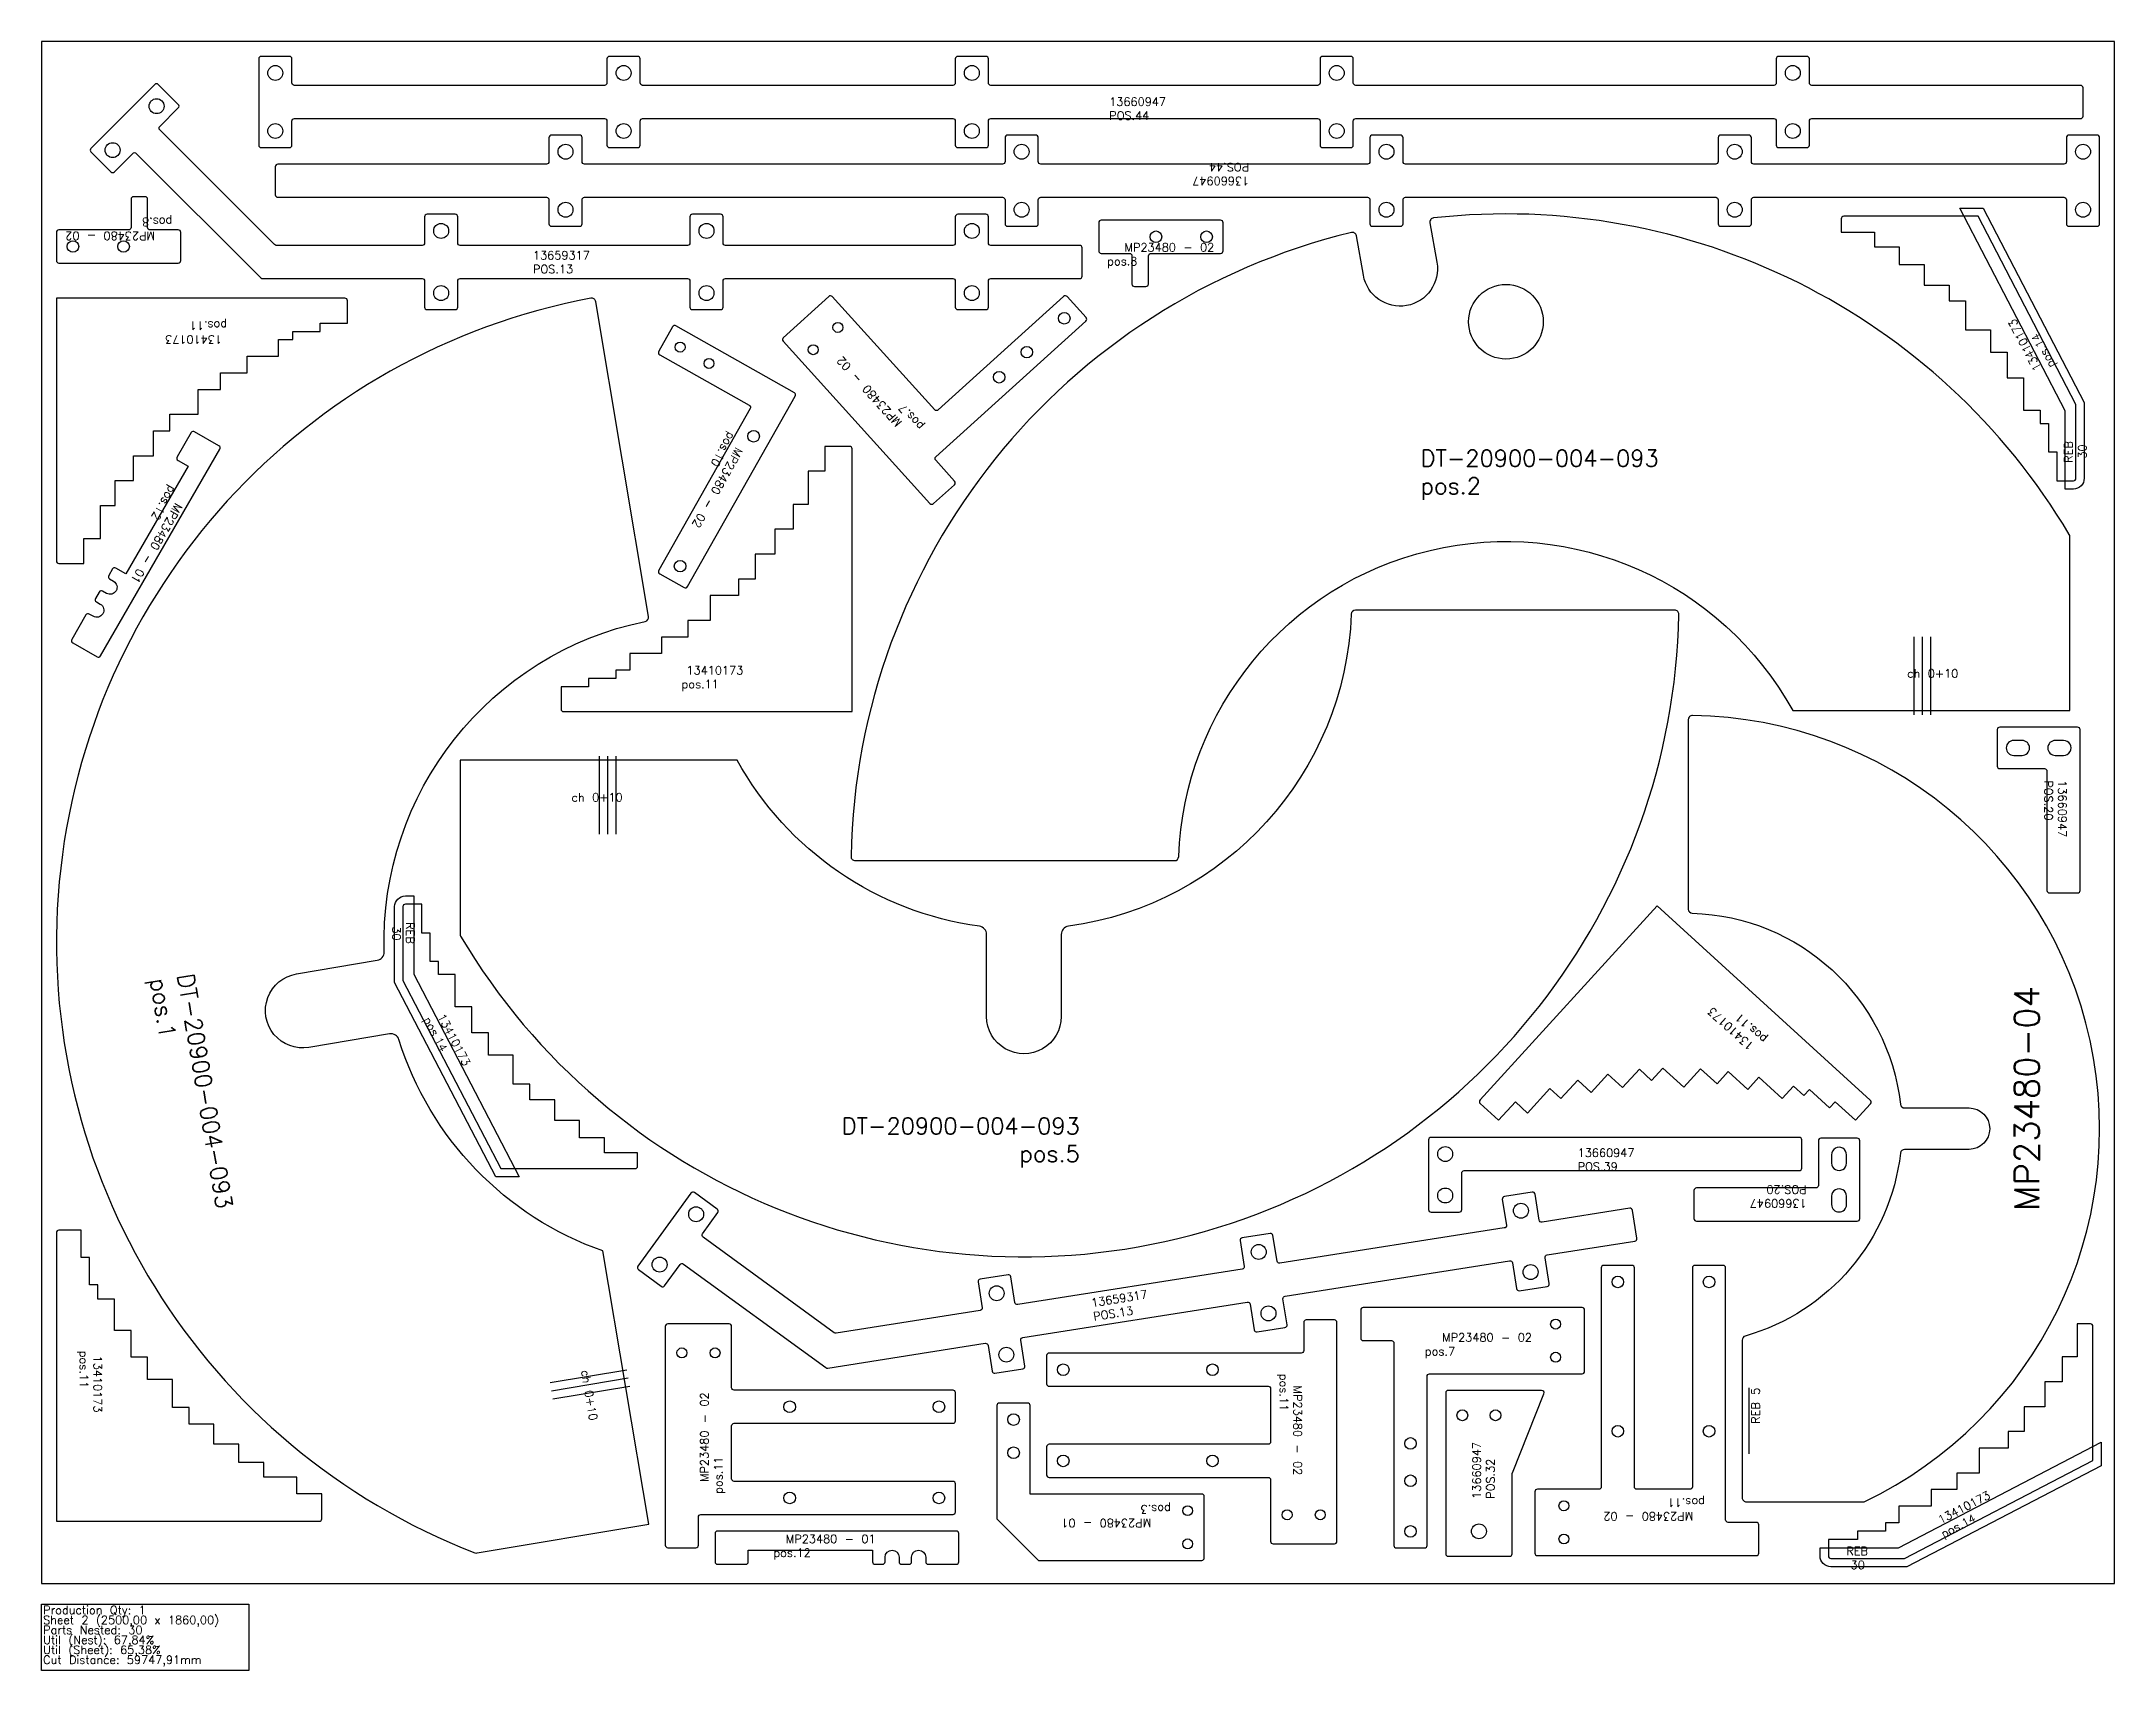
# Model space of a CAD drawing. Header units: millimetres. Extents: x 2625 to 5125, y -105 to 1860.
import ezdxf

# ---------------------------------------------------------------- set-up
doc = ezdxf.new("R2010")
doc.units = ezdxf.units.MM
for name, color, linetype in [('13410173', 7, 'Continuous'), ('13660947v0', 7, 'Continuous'), ('Chanfro', 7, 'Continuous'), ('DT-20900-004-093', 7, 'Continuous'), ('MP23480 - 01', 7, 'Continuous'), ('MP23480 - 02', 7, 'Continuous'), ('MP23480-04', 7, 'Continuous'), ('Rebaixo', 7, 'Continuous'), ('sheet', 24, 'Continuous'), ('Stats', 7, 'Continuous'), ('Texto', 7, 'Continuous')]:
    doc.layers.add(name, color=color, linetype=linetype)
doc.styles.get("Standard").update_dxf_attribs({"font": 'txt.shx'})

msp = doc.modelspace()

# ---------------------------------------------------------------- linework, layer by layer
at = {"color": 2}
for points in [[(3084, 1614), (2908.2, 1614, -0.198912), (2906.1, 1614.9), (2767.7, 1753.3, -0.414214), (2767.7, 1757.5), (2790, 1779.8, 0.414214), (2790, 1784), (2765.9, 1808.1, 0.414214), (2761.7, 1808.1), (2684.6, 1731, 0.414214), (2684.6, 1726.8), (2708.7, 1702.7, 0.414214), (2712.9, 1702.7), (2735.2, 1725, -0.414214), (2739.4, 1725), (2889.6, 1574.9, 0.198912), (2891.7, 1574), (3084, 1574, -0.414214), (3087, 1571), (3087, 1539.5, 0.414214), (3090, 1536.5), (3124, 1536.5, 0.414214), (3127, 1539.5), (3127, 1571, -0.414214), (3130, 1574), (3404, 1574, -0.414214), (3407, 1571), (3407, 1539.5, 0.414214), (3410, 1536.5), (3444, 1536.5, 0.414214), (3447, 1539.5), (3447, 1571, -0.414214), (3450, 1574), (3724, 1574, -0.414214), (3727, 1571), (3727, 1539.5, 0.414214), (3730, 1536.5), (3764, 1536.5, 0.414214), (3767, 1539.5), (3767, 1571, -0.414214), (3770, 1574), (3877, 1574, 0.414214), (3880, 1577), (3880, 1611, 0.414214), (3877, 1614), (3770, 1614, -0.414214), (3767, 1617), (3767, 1648.5, 0.414214), (3764, 1651.5), (3730, 1651.5, 0.414214), (3727, 1648.5), (3727, 1617, -0.414214), (3724, 1614), (3450, 1614, -0.414214), (3447, 1617), (3447, 1648.5, 0.414214), (3444, 1651.5), (3410, 1651.5, 0.414214), (3407, 1648.5), (3407, 1617, -0.414214), (3404, 1614), (3130, 1614, -0.414214), (3127, 1617), (3127, 1648.5, 0.414214), (3124, 1651.5), (3090, 1651.5, 0.414214), (3087, 1648.5), (3087, 1617, -0.414214)], [(3756.9, 329.3), (3583.3, 301.9, -0.198912), (3581.1, 302.5), (3422.8, 417.7, -0.414214), (3422.1, 421.9), (3440.7, 447.3, 0.414214), (3440, 451.5), (3412.5, 471.5, 0.414214), (3408.3, 470.9), (3344.2, 382.7, 0.414214), (3344.9, 378.6), (3372.3, 358.5, 0.414214), (3376.5, 359.2), (3395.1, 384.7, -0.414214), (3399.3, 385.3), (3570.9, 260.4, 0.198912), (3573.2, 259.8), (3763.1, 289.7, -0.414214), (3766.6, 287.2), (3771.5, 256.1, 0.414214), (3774.9, 253.6), (3808.5, 258.9, 0.414214), (3811, 262.3), (3806.1, 293.5, -0.414214), (3808.6, 296.9), (4079.2, 339.5, -0.414214), (4082.7, 337), (4087.6, 305.9, 0.414214), (4091, 303.4), (4124.6, 308.7, 0.414214), (4127.1, 312.1), (4122.2, 343.2, -0.414214), (4124.7, 346.7), (4395.4, 389.3, -0.414214), (4398.8, 386.8), (4403.7, 355.7, 0.414214), (4407.1, 353.2), (4440.7, 358.4, 0.414214), (4443.2, 361.9), (4438.3, 393, -0.414214), (4440.8, 396.4), (4546.5, 413.1, 0.414214), (4549, 416.5), (4543.7, 450.1, 0.414214), (4540.3, 452.6), (4434.6, 435.9, -0.414214), (4431.1, 438.4), (4426.2, 469.5, 0.414214), (4422.8, 472), (4389.2, 466.8, 0.414214), (4386.7, 463.3), (4391.6, 432.2, -0.414214), (4389.1, 428.8), (4118.5, 386.2, -0.414214), (4115, 388.7), (4110.1, 419.8, 0.414214), (4106.7, 422.3), (4073.1, 417, 0.414214), (4070.6, 413.6), (4075.5, 382.4, -0.414214), (4073, 379), (3802.4, 336.4, -0.414214), (3798.9, 338.9), (3794, 370, 0.414214), (3790.6, 372.5), (3757, 367.2, 0.414214), (3754.5, 363.8), (3759.4, 332.7, -0.414214)]]:
    msp.add_lwpolyline(points, format="xyb", close=True, dxfattribs=at)
for centre in [(2763.8, 1781.9), (2710.8, 1728.9), (3107, 1631.5), (3427, 1631.5), (3747, 1631.5), (3107, 1556.5), (3427, 1556.5), (3747, 1556.5), (3414.5, 445.4), (4409.1, 449.6), (4093, 399.9), (3370.4, 384.7), (4420.8, 375.6), (3776.9, 350.1), (4104.7, 325.8), (3788.6, 276)]:
    msp.add_circle(centre, 9, dxfattribs=at)
at = {"layer": '13410173', "color": 3}
for points in [[(5055.4, 1365.1), (5055.4, 1330.1), (5075.4, 1330.1, 0.414214), (5078.4, 1333.1), (5078.4, 1422.1), (4960.4, 1649.1), (4798.4, 1649.1, 0.414214), (4795.4, 1646.1), (4795.4, 1630.1), (4835.4, 1630.1), (4835.4, 1612.1), (4865.4, 1612.1), (4865.4, 1591.1), (4895.4, 1591.1), (4895.4, 1566.1), (4925.4, 1566.1), (4925.4, 1547.1), (4945.4, 1547.1), (4945.4, 1512.1), (4975.4, 1512.1), (4975.4, 1485.1), (4995.4, 1485.1), (4995.4, 1454.1), (5015.4, 1454.1), (5015.4, 1415.1), (5035.4, 1415.1), (5035.4, 1399.1), (5045.4, 1399.1), (5045.4, 1365.1)], [(3083.9, 784.4), (3083.9, 819.4), (3063.9, 819.4, 0.414214), (3060.9, 816.4), (3060.9, 727.4), (3178.9, 500.4), (3340.9, 500.4, 0.414214), (3343.9, 503.4), (3343.9, 519.4), (3303.9, 519.4), (3303.9, 537.4), (3273.9, 537.4), (3273.9, 558.4), (3243.9, 558.4), (3243.9, 583.4), (3213.9, 583.4), (3213.9, 602.4), (3193.9, 602.4), (3193.9, 637.4), (3163.9, 637.4), (3163.9, 664.4), (3143.9, 664.4), (3143.9, 695.4), (3123.9, 695.4), (3123.9, 734.4), (3103.9, 734.4), (3103.9, 750.4), (3093.9, 750.4), (3093.9, 784.4)], [(4814.9, 53.2), (4779.9, 53.2), (4779.9, 33.2, 0.414214), (4782.9, 30.2), (4871.9, 30.2), (5098.9, 148.2), (5098.9, 310.2, 0.414214), (5095.9, 313.2), (5079.9, 313.2), (5079.9, 273.2), (5061.9, 273.2), (5061.9, 243.2), (5040.9, 243.2), (5040.9, 213.2), (5015.9, 213.2), (5015.9, 183.2), (4996.9, 183.2), (4996.9, 163.2), (4961.9, 163.2), (4961.9, 133.2), (4934.9, 133.2), (4934.9, 113.2), (4903.9, 113.2), (4903.9, 93.2), (4864.9, 93.2), (4864.9, 73.2), (4848.9, 73.2), (4848.9, 63.2), (4814.9, 63.2)]]:
    msp.add_lwpolyline(points, format="xyb", close=True, dxfattribs=at)
at = {"layer": '13410173', "color": 2}
for points in [[(2643, 1550.3), (2643, 1233.3, 0.414214), (2646, 1230.3), (2676, 1230.3), (2676, 1260.3), (2696, 1260.3), (2696, 1300.3), (2714, 1300.3), (2714, 1330.3), (2736, 1330.3), (2736, 1360.3), (2760, 1360.3), (2760, 1390.3), (2780, 1390.3), (2780, 1410.3), (2814, 1410.3), (2814, 1440.3), (2841, 1440.3), (2841, 1460.3), (2873, 1460.3), (2873, 1480.3), (2911, 1480.3), (2911, 1500.3), (2928, 1500.3), (2928, 1510.3), (2961, 1510.3), (2961, 1520.3), (2994, 1520.3), (2994, 1547.3, 0.414214), (2991, 1550.3)], [(3602.6, 1051.6), (3602.6, 1368.6, 0.414214), (3599.6, 1371.6), (3569.6, 1371.6), (3569.6, 1341.6), (3549.6, 1341.6), (3549.6, 1301.6), (3531.6, 1301.6), (3531.6, 1271.6), (3509.6, 1271.6), (3509.6, 1241.6), (3485.6, 1241.6), (3485.6, 1211.6), (3465.6, 1211.6), (3465.6, 1191.6), (3431.6, 1191.6), (3431.6, 1161.6), (3404.6, 1161.6), (3404.6, 1141.6), (3372.6, 1141.6), (3372.6, 1121.6), (3334.6, 1121.6), (3334.6, 1101.6), (3317.6, 1101.6), (3317.6, 1091.6), (3284.6, 1091.6), (3284.6, 1081.6), (3251.6, 1081.6), (3251.6, 1054.6, 0.414214), (3254.6, 1051.6)], [(4573.4, 817.5), (4359.8, 583.2, 0.414214), (4360, 579), (4382.1, 558.8), (4402.4, 580.9), (4417.1, 567.5), (4444.1, 597), (4457.4, 584.9), (4477.6, 607.1), (4493.9, 592.2), (4514.1, 614.4), (4531.8, 598.2), (4552, 620.4), (4566.8, 606.9), (4580.3, 621.7), (4605.4, 598.8), (4625.6, 620.9), (4645.6, 602.8), (4659, 617.5), (4682.7, 596), (4696.2, 610.7), (4724.2, 585.1), (4737.7, 599.9), (4750.3, 588.5), (4757, 595.9), (4781.4, 573.6), (4788.1, 581), (4812.5, 558.8), (4830.7, 578.7, 0.414214), (4830.5, 583)], [(2643, 75.1), (2960, 75.1, 0.414214), (2963, 78.1), (2963, 108.1), (2933, 108.1), (2933, 128.1), (2893, 128.1), (2893, 146.1), (2863, 146.1), (2863, 168.1), (2833, 168.1), (2833, 192.1), (2803, 192.1), (2803, 212.1), (2783, 212.1), (2783, 246.1), (2753, 246.1), (2753, 273.1), (2733, 273.1), (2733, 305.1), (2713, 305.1), (2713, 343.1), (2693, 343.1), (2693, 360.1), (2683, 360.1), (2683, 393.1), (2673, 393.1), (2673, 426.1), (2646, 426.1, 0.414214), (2643, 423.1)]]:
    msp.add_lwpolyline(points, format="xyb", close=True, dxfattribs=at)
at = {"layer": '13660947v0', "color": 2}
for points in [[(2927, 1735), (2927, 1764, -0.414214), (2930, 1767), (3304, 1767, -0.414214), (3307, 1764), (3307, 1735, 0.414214), (3310, 1732), (3344, 1732, 0.414214), (3347, 1735), (3347, 1764, -0.414214), (3350, 1767), (3724, 1767, -0.414214), (3727, 1764), (3727, 1735, 0.414214), (3730, 1732), (3764, 1732, 0.414214), (3767, 1735), (3767, 1764, -0.414214), (3770, 1767), (4164, 1767, -0.414214), (4167, 1764), (4167, 1735, 0.414214), (4170, 1732), (4204, 1732, 0.414214), (4207, 1735), (4207, 1764, -0.414214), (4210, 1767), (4714, 1767, -0.414214), (4717, 1764), (4717, 1735, 0.414214), (4720, 1732), (4754, 1732, 0.414214), (4757, 1735), (4757, 1764, -0.414214), (4760, 1767), (5084, 1767, 0.414214), (5087, 1770), (5087, 1804, 0.414214), (5084, 1807), (4760, 1807, -0.414214), (4757, 1810), (4757, 1839, 0.414214), (4754, 1842), (4720, 1842, 0.414214), (4717, 1839), (4717, 1810, -0.414214), (4714, 1807), (4210, 1807, -0.414214), (4207, 1810), (4207, 1839, 0.414214), (4204, 1842), (4170, 1842, 0.414214), (4167, 1839), (4167, 1810, -0.414214), (4164, 1807), (3770, 1807, -0.414214), (3767, 1810), (3767, 1839, 0.414214), (3764, 1842), (3730, 1842, 0.414214), (3727, 1839), (3727, 1810, -0.414214), (3724, 1807), (3350, 1807, -0.414214), (3347, 1810), (3347, 1839, 0.414214), (3344, 1842), (3310, 1842, 0.414214), (3307, 1839), (3307, 1810, -0.414214), (3304, 1807), (2930, 1807, -0.414214), (2927, 1810), (2927, 1839, 0.414214), (2924, 1842), (2890, 1842, 0.414214), (2887, 1839), (2887, 1735, 0.414214), (2890, 1732), (2924, 1732, 0.414214)], [(5067, 1744), (5067, 1715, -0.414214), (5064, 1712), (4690, 1712, -0.414214), (4687, 1715), (4687, 1744, 0.414214), (4684, 1747), (4650, 1747, 0.414214), (4647, 1744), (4647, 1715, -0.414214), (4644, 1712), (4270, 1712, -0.414214), (4267, 1715), (4267, 1744, 0.414214), (4264, 1747), (4230, 1747, 0.414214), (4227, 1744), (4227, 1715, -0.414214), (4224, 1712), (3830, 1712, -0.414214), (3827, 1715), (3827, 1744, 0.414214), (3824, 1747), (3790, 1747, 0.414214), (3787, 1744), (3787, 1715, -0.414214), (3784, 1712), (3280, 1712, -0.414214), (3277, 1715), (3277, 1744, 0.414214), (3274, 1747), (3240, 1747, 0.414214), (3237, 1744), (3237, 1715, -0.414214), (3234, 1712), (2910, 1712, 0.414214), (2907, 1709), (2907, 1675, 0.414214), (2910, 1672), (3234, 1672, -0.414214), (3237, 1669), (3237, 1640, 0.414214), (3240, 1637), (3274, 1637, 0.414214), (3277, 1640), (3277, 1669, -0.414214), (3280, 1672), (3784, 1672, -0.414214), (3787, 1669), (3787, 1640, 0.414214), (3790, 1637), (3824, 1637, 0.414214), (3827, 1640), (3827, 1669, -0.414214), (3830, 1672), (4224, 1672, -0.414214), (4227, 1669), (4227, 1640, 0.414214), (4230, 1637), (4264, 1637, 0.414214), (4267, 1640), (4267, 1669, -0.414214), (4270, 1672), (4644, 1672, -0.414214), (4647, 1669), (4647, 1640, 0.414214), (4650, 1637), (4684, 1637, 0.414214), (4687, 1640), (4687, 1669, -0.414214), (4690, 1672), (5064, 1672, -0.414214), (5067, 1669), (5067, 1640, 0.414214), (5070, 1637), (5104, 1637, 0.414214), (5107, 1640), (5107, 1744, 0.414214), (5104, 1747), (5070, 1747, 0.414214)], [(4983.5, 1029.9), (4983.5, 985.9, 0.414214), (4986.5, 982.9), (5040.5, 982.9, -0.414214), (5043.5, 979.9), (5043.5, 835.9, 0.414214), (5046.5, 832.9), (5080.5, 832.9, 0.414214), (5083.5, 835.9), (5083.5, 1029.9, 0.414214), (5080.5, 1032.9), (4986.5, 1032.9, 0.414214)], [(5013.5, 998.9, 0.999943), (5013.5, 1016.9), (5003.5, 1016.9, 0.999907), (5003.5, 998.9)], [(5063.5, 998.9, 1.000051), (5063.5, 1016.9), (5053.5, 1016.9, 0.999948), (5053.5, 998.9)], [(4297.8, 535), (4297.8, 451, 0.414214), (4300.8, 448), (4334.8, 448, 0.414214), (4337.8, 451), (4337.8, 495, -0.414214), (4340.8, 498), (4744.8, 498, 0.414214), (4747.8, 501), (4747.8, 535, 0.414214), (4744.8, 538), (4300.8, 538, 0.414214)], [(4814.8, 537.1), (4770.8, 537.1, 0.414214), (4767.8, 534.1), (4767.8, 480.1, -0.414214), (4764.8, 477.1), (4620.8, 477.1, 0.414214), (4617.8, 474.1), (4617.8, 440.1, 0.414214), (4620.8, 437.1), (4814.8, 437.1, 0.414214), (4817.8, 440.1), (4817.8, 534.1, 0.414214)], [(4783.8, 507.1, 1.000042), (4801.8, 507.1), (4801.8, 517.1, 1.000036), (4783.8, 517.1)], [(4783.8, 457.1, 0.999936), (4801.8, 457.1), (4801.8, 467.1, 1.000036), (4783.8, 467.1)], [(4398.5, 132.4, -0.095415), (4398.8, 133.5), (4436.9, 228.8, 0.530598), (4434.1, 232.9), (4321.5, 232.9, 0.414214), (4318.5, 229.9), (4318.5, 35.9, 0.414214), (4321.5, 32.9), (4395.5, 32.9, 0.414214), (4398.5, 35.9)]]:
    msp.add_lwpolyline(points, format="xyb", close=True, dxfattribs=at)
for centre, radius in [((2907, 1822), 9), ((3327, 1822), 9), ((3747, 1822), 9), ((4187, 1822), 9), ((4737, 1822), 9), ((2907, 1752), 9), ((3327, 1752), 9), ((3747, 1752), 9), ((4187, 1752), 9), ((4737, 1752), 9), ((3257, 1727), 9), ((3807, 1727), 9), ((4247, 1727), 9), ((4667, 1727), 9), ((5087, 1727), 9), ((3257, 1657), 9), ((3807, 1657), 9), ((4247, 1657), 9), ((4667, 1657), 9), ((5087, 1657), 9), ((4317.8, 518), 9), ((4317.8, 468), 9), ((4338.5, 202.9), 6.5), ((4378.5, 202.9), 6.5), ((4358.5, 62.9), 9)]:
    msp.add_circle(centre, radius, dxfattribs=at)
at = {"layer": 'Chanfro', "color": 2}
for p, q in [((4883, 1141.9), (4883, 1047.9)), ((4893, 1141.9), (4893, 1047.9)), ((4903, 1141.9), (4903, 1047.9)), ((3297.9, 904), (3297.9, 998)), ((3307.9, 904), (3307.9, 998)), ((3317.9, 904), (3317.9, 998)), ((3238.4, 242.3), (3331.1, 257.9)), ((3240, 232.5), (3332.7, 248)), ((3241.7, 222.6), (3334.4, 238.1))]:
    msp.add_line(p, q, dxfattribs=at)
at = {"layer": 'DT-20900-004-093', "color": 2}
for points in [[(3996.4, 876.7, -0.759962), (4736.9, 1052.9), (5071.1, 1052.9), (5071.1, 1262.7, 0.134751), (5070.4, 1265.2, 0.294555), (4303.8, 1647.1, 0.433007), (4299.4, 1641.2), (4307.8, 1593.6, -0.999992), (4219.2, 1577.9), (4210.8, 1625.6, 0.433007), (4204.7, 1629.6, 0.340687), (3601.3, 877, 0.419822), (3606.3, 871.9), (3991.4, 871.9, 0.40327)], [(3302, 401.1, -0.236749), (3056.1, 656, 0.374855), (3044.9, 662.9), (2947.5, 646.6, -1.000004), (2932.6, 735.3), (3030, 751.7, 0.374855), (3038.3, 761.8, -0.364197), (3353.2, 1160.5, 0.40327), (3357.1, 1166.2), (3293.4, 1546.1, 0.419822), (3287.6, 1550.2, 0.754974), (3147.8, 37, 0.134751), (3150.4, 36.8), (3357.3, 71.5)], [(3863.4, 792.7, 0.374855), (3854.8, 782.8), (3854.8, 684, -1.000004), (3764.8, 684), (3764.8, 782.8, 0.374855), (3756.1, 792.7, -0.236749), (3464, 993), (3129.8, 993), (3129.8, 783.3, 0.134751), (3130.5, 780.7, 0.754974), (4599.6, 1168.9, 0.419822), (4594.6, 1174), (4209.5, 1174, 0.40327), (4204.5, 1169.2, -0.364197)]]:
    msp.add_lwpolyline(points, format="xyb", close=True, dxfattribs=at)
msp.add_circle((4391.1, 1521.9), 45, dxfattribs=at)
at = {"layer": 'MP23480 - 01', "color": 2}
for points in [[(2789.7, 1354.7), (2801.8, 1347.7), (2726.8, 1217.8), (2714.7, 1224.8, 0.414214), (2710.6, 1223.7), (2706.1, 1215.9, 0.414214), (2707.2, 1211.8), (2711.9, 1209, -0.999951), (2703.4, 1194.3), (2698.7, 1197, 0.414214), (2694.6, 1195.9), (2690.1, 1188.1, 0.414214), (2691.2, 1184), (2695.9, 1181.3, -0.99995), (2687.4, 1166.6), (2682.7, 1169.3, 0.414214), (2678.6, 1168.2), (2661.6, 1138.8, 0.414214), (2662.7, 1134.7), (2692.1, 1117.7, 0.414214), (2696.2, 1118.8), (2840.2, 1368.2, 0.414214), (2839.1, 1372.3), (2809.7, 1389.3, 0.414214), (2805.6, 1388.2), (2788.6, 1358.8, 0.414214)], [(3817.2, 107.9), (3817.2, 214.7, 0.414214), (3814.2, 217.7), (3780.2, 217.7, 0.414214), (3777.2, 214.7), (3777.2, 77.8), (3827.2, 27.9), (4024.2, 27.9, 0.414214), (4027.2, 30.9), (4027.2, 104.9, 0.414214), (4024.2, 107.9)], [(3477.3, 26.2), (3477.3, 40.2), (3627.3, 40.2), (3627.3, 26.2, 0.414214), (3630.3, 23.2), (3639.3, 23.2, 0.414214), (3642.3, 26.2), (3642.3, 31.7, -0.999957), (3659.3, 31.7), (3659.3, 26.2, 0.414214), (3662.3, 23.2), (3671.3, 23.2, 0.414214), (3674.3, 26.2), (3674.3, 31.7, -0.999957), (3691.3, 31.7), (3691.3, 26.2, 0.414214), (3694.3, 23.2), (3728.3, 23.2, 0.414214), (3731.3, 26.2), (3731.3, 60.2, 0.414214), (3728.3, 63.2), (3440.3, 63.2, 0.414214), (3437.3, 60.2), (3437.3, 26.2, 0.414214), (3440.3, 23.2), (3474.3, 23.2, 0.414214)]]:
    msp.add_lwpolyline(points, format="xyb", close=True, dxfattribs=at)
for centre, radius in [((3797.3, 197.7), 7.02), ((3797.3, 157.7), 7.02), ((4007.3, 87.8), 5.97), ((4007.3, 47.8), 5.97)]:
    msp.add_circle(centre, radius, dxfattribs=at)
at = {"layer": 'MP23480 - 02', "color": 2}
for points in [[(2643, 1629.7), (2643, 1595.7, 0.414214), (2646, 1592.7), (2790, 1592.7, 0.414214), (2793, 1595.7), (2793, 1629.7, 0.414214), (2790, 1632.7), (2756, 1632.7, -0.414214), (2753, 1635.7), (2753, 1669.7, 0.414214), (2750, 1672.7), (2736, 1672.7, 0.414214), (2733, 1669.7), (2733, 1635.7, -0.414214), (2730, 1632.7), (2646, 1632.7, 0.414214)], [(4050, 1607.4), (4050, 1641.4, 0.414214), (4047, 1644.4), (3903, 1644.4, 0.414214), (3900, 1641.4), (3900, 1607.4, 0.414214), (3903, 1604.4), (3937, 1604.4, -0.414214), (3940, 1601.4), (3940, 1567.4, 0.414214), (3943, 1564.4), (3957, 1564.4, 0.414214), (3960, 1567.4), (3960, 1601.4, -0.414214), (3963, 1604.4), (4047, 1604.4, 0.414214)], [(3857.7, 1552.4), (3706.4, 1415.5, -0.414214), (3702.2, 1415.7), (3578.7, 1552.2, 0.414214), (3574.5, 1552.4), (3519.6, 1502.7, 0.414214), (3519.4, 1498.5), (3696.5, 1302.7, 0.414214), (3700.8, 1302.5), (3726, 1325.3, 0.414214), (3726.2, 1329.6), (3703.4, 1354.8, -0.414214), (3703.6, 1359), (3884.5, 1522.7, 0.414214), (3884.7, 1527), (3861.9, 1552.2, 0.414214)], [(3370.6, 1218), (3400.2, 1201.3, 0.414214), (3404.2, 1202.4), (3534.1, 1432.2, 0.414214), (3533, 1436.3), (3390.2, 1517, 0.414214), (3386.1, 1515.9), (3369.4, 1486.3, 0.414214), (3370.6, 1482.2), (3478.5, 1421.2, -0.414214), (3479.6, 1417.1), (3369.4, 1222.1, 0.414214)], [(4653, 383.7), (4619, 383.7, 0.414214), (4616, 380.7), (4616, 116.7, -0.414214), (4613, 113.7), (4549, 113.7, -0.414214), (4546, 116.7), (4546, 380.7, 0.414214), (4543, 383.7), (4509, 383.7, 0.414214), (4506, 380.7), (4506, 116.7, -0.414214), (4503, 113.7), (4429, 113.7, 0.414214), (4426, 110.7), (4426, 36.7, 0.414214), (4429, 33.7), (4693, 33.7, 0.414214), (4696, 36.7), (4696, 70.7, 0.414214), (4693, 73.7), (4659, 73.7, -0.414214), (4656, 76.7), (4656, 380.7, 0.414214)], [(4296, 45.9), (4296, 249.9, -0.414214), (4299, 252.9), (4483, 252.9, 0.414214), (4486, 255.9), (4486, 329.9, 0.414214), (4483, 332.9), (4219, 332.9, 0.414214), (4216, 329.9), (4216, 295.9, 0.414214), (4219, 292.9), (4253, 292.9, -0.414214), (4256, 289.9), (4256, 45.9, 0.414214), (4259, 42.9), (4293, 42.9, 0.414214)], [(3727.3, 86.2), (3727.3, 120.2, 0.414214), (3724.3, 123.2), (3460.3, 123.2, -0.414214), (3457.3, 126.2), (3457.3, 190.2, -0.414214), (3460.3, 193.2), (3724.3, 193.2, 0.414213), (3727.3, 196.2), (3727.3, 230.2, 0.414214), (3724.3, 233.2), (3460.3, 233.2, -0.414214), (3457.3, 236.2), (3457.3, 310.2, 0.414214), (3454.3, 313.2), (3380.3, 313.2, 0.414214), (3377.3, 310.2), (3377.3, 46.2, 0.414214), (3380.3, 43.2), (3414.3, 43.2, 0.414214), (3417.3, 46.2), (3417.3, 80.2, -0.414214), (3420.3, 83.2), (3724.3, 83.2, 0.414214)], [(3837.2, 274.9), (3837.2, 240.9, 0.414214), (3840.2, 237.9), (4104.2, 237.9, -0.414214), (4107.2, 234.9), (4107.2, 170.9, -0.414214), (4104.2, 167.9), (3840.2, 167.9, 0.414214), (3837.2, 164.9), (3837.2, 130.9, 0.414214), (3840.2, 127.9), (4104.2, 127.9, -0.414214), (4107.2, 124.9), (4107.2, 50.9, 0.414214), (4110.2, 47.9), (4184.2, 47.9, 0.414214), (4187.2, 50.9), (4187.2, 314.9, 0.414214), (4184.2, 317.9), (4150.2, 317.9, 0.414214), (4147.2, 314.9), (4147.2, 280.9, -0.414214), (4144.2, 277.9), (3840.2, 277.9, 0.414214)]]:
    msp.add_lwpolyline(points, format="xyb", close=True, dxfattribs=at)
for centre, radius in [((3969, 1624.4), 7), ((4030, 1624.4), 7), ((2663, 1612.7), 7), ((2724, 1612.7), 7), ((3858.5, 1526.1), 7), ((3585.4, 1515), 6), ((3395.2, 1491.3), 6), ((3430, 1471.6), 6), ((3555.7, 1488.2), 6), ((3813.3, 1485.2), 7), ((3779.9, 1455), 7), ((3483.8, 1383.8), 7), ((3395.2, 1227.1), 7), ((4526, 363.7), 7), ((4636, 363.7), 7), ((4451, 312.9), 6), ((3397.3, 278.2), 6), ((3437.3, 278.2), 6), ((4451, 272.9), 6), ((3857.2, 257.9), 7), ((4037.2, 257.9), 7), ((3527.3, 213.2), 7), ((3707.3, 213.2), 7), ((4276, 168.9), 7), ((4526, 183.7), 7), ((4636, 183.7), 7), ((3857.2, 147.9), 7), ((4037.2, 147.9), 7), ((4276, 123.9), 7), ((3527.3, 103.2), 7), ((3707.3, 103.2), 7), ((4127.2, 82.9), 6), ((4167.2, 82.9), 6), ((4461, 93.7), 6), ((4276, 62.9), 7), ((4461, 53.7), 6)]:
    msp.add_circle(centre, radius, dxfattribs=at)
at = {"layer": 'MP23480-04', "color": 2}
msp.add_lwpolyline([(4871.8, 523.6, 0.381362), (4866.8, 519.1, -0.303928), (4679.6, 298.5, 0.335189), (4676, 293.7), (4676, 103.6, 0.414214), (4681, 98.6), (4823, 98.6, 0.792914), (4616.1, 1047, 0.418672), (4611, 1042), (4611, 813.4, 0.405947), (4615.8, 808.5, -0.373278), (4866.8, 578, 0.381362), (4871.8, 573.6), (4949.5, 573.6, -0.999972), (4949.5, 523.6)], format="xyb", close=True, dxfattribs=at)
at = {"layer": 'Rebaixo', "color": 2}
msp.add_line((4683.9, 236.2), (4683.9, 156.2), dxfattribs=at)
at = {"layer": 'Rebaixo', "color": 3}
for points in [[(4938.3, 1659.1), (4966.5, 1659.1), (5088.4, 1424.6), (5088.4, 1333.1, -0.414214), (5075.4, 1320.1), (5065.4, 1320.1), (5065.4, 1414.6)], [(3201, 490.4), (3172.8, 490.4), (3050.9, 724.9), (3050.9, 816.4, -0.414214), (3063.9, 829.4), (3073.9, 829.4), (3073.9, 734.9)], [(5108.9, 170.3), (5108.9, 142.1), (4874.4, 20.2), (4782.9, 20.2, -0.414214), (4769.9, 33.2), (4769.9, 43.2), (4864.4, 43.2)]]:
    msp.add_lwpolyline(points, format="xyb", close=True, dxfattribs=at)
at = {"layer": 'sheet', "color": 7}
msp.add_lwpolyline([(2625, 0), (5125, 0), (5125, 1860), (2625, 1860)], close=True, dxfattribs=at)
at = {"layer": 'Stats', "color": 151}
msp.add_lwpolyline([(2625, -25), (2875, -25), (2875, -105), (2625, -105), (2625, -25)], close=True, dxfattribs=at)

# ---------------------------------------------------------------- texts
at = {"layer": 'Chanfro', "color": 2, "char_height": 10, "width": 77.647}
for insert, attachment_point in [((4875, 1102.7), 1), ((3325.9, 943.2), 9)]:
    msp.add_mtext('ch 0+10', dxfattribs=dict(at, insert=insert, attachment_point=attachment_point))
at = {"layer": 'Chanfro', "color": 2, "insert": (3275.7, 256.6), "char_height": 10, "width": 77.647, "attachment_point": 7, "rotation": 279.5248}
msp.add_mtext('ch 0+10', dxfattribs=at)
at = {"layer": 'Rebaixo', "color": 3, "char_height": 10, "attachment_point": 1}
for insert, rotation in [((5064.4, 1340.6), 90), ((3074.8, 808.9), 270)]:
    msp.add_mtext_dynamic_manual_height_columns('{\\W1.247266; }REB\\P{\\W1.8306; }30', width=51.612, gutter_width=12.5, heights=[0], dxfattribs=dict(at, insert=insert, rotation=rotation))
at = {"layer": 'Rebaixo', "color": 2, "insert": (4697.1, 236.2), "char_height": 10, "width": 80, "attachment_point": 9, "rotation": 90}
msp.add_mtext('REB 5', dxfattribs=at)
at = {"layer": 'Rebaixo', "color": 3, "insert": (4790.4, 44.1), "char_height": 10, "attachment_point": 1}
msp.add_mtext_dynamic_manual_height_columns('{\\W1.247266; }REB\\P{\\W1.8306; }30', width=51.612, gutter_width=12.5, heights=[0], dxfattribs=at)
at = {"layer": 'Stats', "color": 60}
for s, p in [('Sheet 2 (2500,00 x 1860,00)', (2627, -49)), ('Production Qty: 1', (2627, -37)), ('Parts Nested: 30', (2627, -61)), ('Util (Nest): 67,84%', (2627, -73)), ('Util (Sheet): 65,38%', (2627, -85)), ('Cut Distance: 59747,91mm', (2627, -97))]:
    msp.add_text(s, height=10, dxfattribs=at).set_placement(p)
at = {"layer": 'Texto', "color": 2}
for s, insert, char_height, width, attachment_point in [('13660947 POS.44', (3912.6, 1792.3), 10, 116.776, 1), ('13659317 \\PPOS.13', (3217.7, 1607.1), 10, 171.219, 1), ('{\\W2.333943; }MP23480 - 02 pos.8', (3910.2, 1616.6), 10, 142.278, 1), ('DT-20900-004-093\\Ppos.2', (4288.1, 1367.3), 20, 141.222, 1), ('{\\W0.66804; }13410173 pos.11', (3396.9, 1106.5), 10, 109.081, 1), ('DT-20900-004-093\\Ppos.5', (3877.2, 561.8), 20, 141.222, 3), ('13660947 POS.39', (4477.5, 524.5), 10, 116.776, 1), ('{\\W2.336579; }MP23480 - 02 pos.7', (4293.3, 301.8), 10, 142.278, 1), ('{\\W1.67111; }MP23480 - 01 pos.12', (3507.7, 58.8), 10, 144.78, 1)]:
    msp.add_mtext(s, dxfattribs=dict(at, insert=insert, char_height=char_height, width=width, attachment_point=attachment_point))
for s, insert, char_height, width, attachment_point, rotation in [('13660947 POS.44', (4081.4, 1686.7), 10, 116.776, 1, 180), ('{\\W2.333943; }MP23480 - 02 pos.8', (2782.8, 1620.5), 10, 142.278, 1, 180), ('{\\W0.66804; }13410173 pos.11', (2848.8, 1495.5), 10, 109.081, 1, 180), ('{\\W2.336579; }MP23480 - 02 pos.7', (3669.7, 1378.7), 10, 142.278, 1, 132.1376), ('{\\W1.340094; }MP23480 - 02 pos.10', (3477.1, 1376.7), 10, 142.278, 1, 240.5241), ('{\\W1.67111; }MP23480 - 01 pos.12', (2802.8, 1312), 10, 144.78, 1, 240), ('13660947 POS.20', (5067.1, 968.8), 10, 116.776, 1, 270), ('DT-20900-004-093\\Ppos.1', (2808.4, 737.3), 20, 141.222, 1, 279.5248), ('MP23480-04', (5034.3, 720.5), 30, 337.753, 9, 90), ('{\\W0.66804; }13410173 pos.11', (4688.5, 638.3), 10, 109.081, 1, 137.6367), ('13660947 POS.20', (4753.7, 453.4), 10, 116.776, 1, 180), ('13659317 \\PPOS.13', (3890.1, 343.3), 10, 171.219, 1, 8.9466), ('{\\W0.66804; }13410173 pos.11', (2697.9, 280.8), 10, 109.081, 1, 270), ('{\\W1.584383; }MP23480 - 02 pos.11', (4145, 252.9), 10, 142.278, 1, 270), ('{\\W1.584383; }MP23480 - 02 pos.11', (3419.5, 108.2), 10, 142.278, 1, 90), ('13660947 POS.32', (4350.7, 102.1), 10, 116.776, 1, 90), ('{\\W1.584383; }MP23480 - 02 pos.11', (4631, 75.9), 10, 142.278, 1, 180), ('{\\W2.658807; }MP23480 - 01 pos.3', (3986.9, 67.8), 10, 144.78, 1, 180)]:
    msp.add_mtext(s, dxfattribs=dict(at, insert=insert, char_height=char_height, width=width, attachment_point=attachment_point, rotation=rotation))
at = {"layer": 'Texto', "color": 3, "char_height": 10, "width": 109.081, "attachment_point": 1}
for insert, rotation in [((5030.2, 1456.9), 117.5), ((3109, 692.6), 297.5), ((4906.7, 78.3), 27.5)]:
    msp.add_mtext('{\\W0.424631; }13410173 pos.14', dxfattribs=dict(at, insert=insert, rotation=rotation))

doc.saveas('drawing.dxf')
